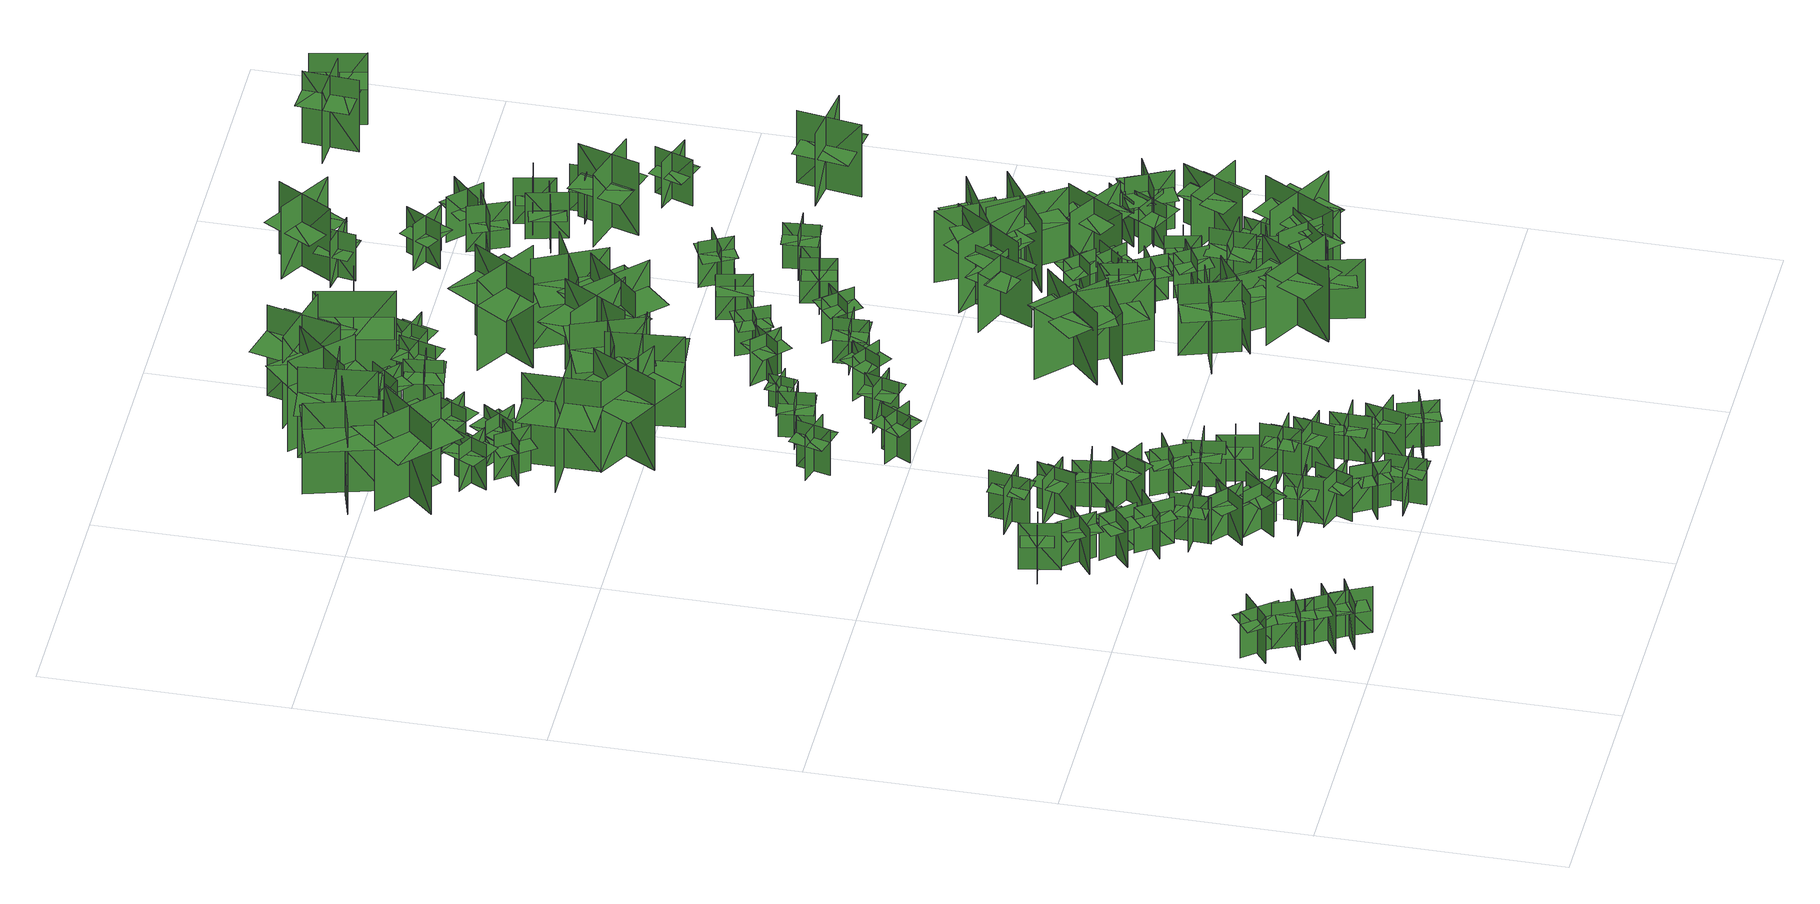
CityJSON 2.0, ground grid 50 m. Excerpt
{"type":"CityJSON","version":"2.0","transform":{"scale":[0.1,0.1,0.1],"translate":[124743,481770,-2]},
"CityObjects":{
"tree1":{"type":"SolitaryVegetationObject","geometry":[{"type":"MultiSurface","lod":"1","boundaries":[[[0,1,2]],[[0,2,3]],[[4,5,6]],[[4,6,7]],[[8,9,10]],[[8,10,11]],[[8,12,13]],[[8,13,9]]]}]},
"tree2":{"type":"SolitaryVegetationObject","geometry":[{"type":"MultiSurface","lod":"1","boundaries":[[[14,15,16]],[[14,16,17]],[[18,19,20]],[[18,20,21]],[[22,23,24]],[[22,24,25]],[[22,26,27]],[[22,27,23]]]}]},
"tree3":{"type":"SolitaryVegetationObject","geometry":[{"type":"MultiSurface","lod":"1","boundaries":[[[28,29,30]],[[28,30,31]],[[32,33,34]],[[32,34,35]],[[36,37,38]],[[36,38,39]],[[36,40,41]],[[36,41,37]]]}]},
"tree4":{"type":"SolitaryVegetationObject","geometry":[{"type":"MultiSurface","lod":"1","boundaries":[[[42,43,44]],[[42,44,45]],[[46,47,48]],[[46,48,49]],[[50,51,52]],[[50,52,53]],[[50,54,55]],[[50,55,51]]]}]},
"tree5":{"type":"SolitaryVegetationObject","geometry":[{"type":"MultiSurface","lod":"1","boundaries":[[[56,57,58]],[[56,58,59]],[[60,61,62]],[[60,62,63]],[[64,65,66]],[[64,66,67]],[[64,68,69]],[[64,69,65]]]}]},
"tree6":{"type":"SolitaryVegetationObject","geometry":[{"type":"MultiSurface","lod":"1","boundaries":[[[70,71,72]],[[70,72,73]],[[74,75,76]],[[74,76,77]],[[78,79,80]],[[78,80,81]],[[78,82,83]],[[78,83,79]]]}]},
"tree7":{"type":"SolitaryVegetationObject","geometry":[{"type":"MultiSurface","lod":"1","boundaries":[[[84,85,86]],[[84,86,87]],[[88,89,90]],[[88,90,91]],[[92,93,94]],[[92,94,95]],[[92,96,97]],[[92,97,93]]]}]},
"tree8":{"type":"SolitaryVegetationObject","geometry":[{"type":"MultiSurface","lod":"1","boundaries":[[[98,99,100]],[[98,100,101]],[[102,103,104]],[[102,104,105]],[[106,107,108]],[[106,108,109]],[[106,110,111]],[[106,111,107]]]}]},
"tree9":{"type":"SolitaryVegetationObject","geometry":[{"type":"MultiSurface","lod":"1","boundaries":[[[112,113,114]],[[112,114,115]],[[116,117,118]],[[116,118,119]],[[120,121,122]],[[120,122,123]],[[120,124,125]],[[120,125,121]]]}]},
"tree10":{"type":"SolitaryVegetationObject","geometry":[{"type":"MultiSurface","lod":"1","boundaries":[[[126,127,128]],[[126,128,129]],[[130,131,132]],[[130,132,133]],[[134,135,136]],[[134,136,137]],[[134,138,139]],[[134,139,135]]]}]},
"tree11":{"type":"SolitaryVegetationObject","geometry":[{"type":"MultiSurface","lod":"1","boundaries":[[[140,141,142]],[[140,142,143]],[[144,145,146]],[[144,146,147]],[[148,149,150]],[[148,150,151]],[[148,152,153]],[[148,153,149]]]}]},
"tree12":{"type":"SolitaryVegetationObject","geometry":[{"type":"MultiSurface","lod":"1","boundaries":[[[154,155,156]],[[154,156,157]],[[158,159,160]],[[158,160,161]],[[162,163,164]],[[162,164,165]],[[162,166,167]],[[162,167,163]]]}]},
"tree13":{"type":"SolitaryVegetationObject","geometry":[{"type":"MultiSurface","lod":"1","boundaries":[[[168,169,170]],[[168,170,171]],[[172,173,174]],[[172,174,175]],[[176,177,178]],[[176,178,179]],[[176,180,181]],[[176,181,177]]]}]},
"tree14":{"type":"SolitaryVegetationObject","geometry":[{"type":"MultiSurface","lod":"1","boundaries":[[[182,183,184]],[[182,184,185]],[[186,187,188]],[[186,188,189]],[[190,191,192]],[[190,192,193]],[[190,194,195]],[[190,195,191]]]}]},
"tree15":{"type":"SolitaryVegetationObject","geometry":[{"type":"MultiSurface","lod":"1","boundaries":[[[196,197,198]],[[196,198,199]],[[200,201,202]],[[200,202,203]],[[204,205,206]],[[204,206,207]],[[204,208,209]],[[204,209,205]]]}]},
"tree16":{"type":"SolitaryVegetationObject","geometry":[{"type":"MultiSurface","lod":"1","boundaries":[[[210,211,212]],[[210,212,213]],[[214,215,216]],[[214,216,217]],[[218,219,220]],[[218,220,221]],[[218,222,223]],[[218,223,219]]]}]},
"tree17":{"type":"SolitaryVegetationObject","geometry":[{"type":"MultiSurface","lod":"1","boundaries":[[[224,225,226]],[[224,226,227]],[[228,229,230]],[[228,230,231]],[[232,233,234]],[[232,234,235]],[[232,236,237]],[[232,237,233]]]}]},
"tree18":{"type":"SolitaryVegetationObject","geometry":[{"type":"MultiSurface","lod":"1","boundaries":[[[238,239,240]],[[238,240,241]],[[242,243,244]],[[242,244,245]],[[246,247,248]],[[246,248,249]],[[246,250,251]],[[246,251,247]]]}]},
"tree19":{"type":"SolitaryVegetationObject","geometry":[{"type":"MultiSurface","lod":"1","boundaries":[[[252,253,254]],[[252,254,255]],[[256,257,258]],[[256,258,259]],[[260,261,262]],[[260,262,263]],[[260,264,265]],[[260,265,261]]]}]},
"tree20":{"type":"SolitaryVegetationObject","geometry":[{"type":"MultiSurface","lod":"1","boundaries":[[[266,267,268]],[[266,268,269]],[[270,271,272]],[[270,272,273]],[[274,275,276]],[[274,276,277]],[[274,278,279]],[[274,279,275]]]}]},
"tree21":{"type":"SolitaryVegetationObject","geometry":[{"type":"MultiSurface","lod":"1","boundaries":[[[280,281,282]],[[280,282,283]],[[284,285,286]],[[284,286,287]],[[288,289,290]],[[288,290,291]],[[288,292,293]],[[288,293,289]]]}]},
"tree22":{"type":"SolitaryVegetationObject","geometry":[{"type":"MultiSurface","lod":"1","boundaries":[[[294,295,296]],[[294,296,297]],[[298,299,300]],[[298,300,301]],[[302,303,304]],[[302,304,305]],[[302,306,307]],[[302,307,303]]]}]},
"tree23":{"type":"SolitaryVegetationObject","geometry":[{"type":"MultiSurface","lod":"1","boundaries":[[[308,309,310]],[[308,310,311]],[[312,313,314]],[[312,314,315]],[[316,317,318]],[[316,318,319]],[[316,320,321]],[[316,321,317]]]}]},
"tree24":{"type":"SolitaryVegetationObject","geometry":[{"type":"MultiSurface","lod":"1","boundaries":[[[322,323,324]],[[322,324,325]],[[326,327,328]],[[326,328,329]],[[330,331,332]],[[330,332,333]],[[330,334,335]],[[330,335,331]]]}]},
"tree25":{"type":"SolitaryVegetationObject","geometry":[{"type":"MultiSurface","lod":"1","boundaries":[[[336,337,338]],[[336,338,339]],[[340,341,342]],[[340,342,343]],[[344,345,346]],[[344,346,347]],[[344,348,349]],[[344,349,345]]]}]},
"tree26":{"type":"SolitaryVegetationObject","geometry":[{"type":"MultiSurface","lod":"1","boundaries":[[[350,351,352]],[[350,352,353]],[[354,355,356]],[[354,356,357]],[[358,359,360]],[[358,360,361]],[[358,362,363]],[[358,363,359]]]}]},
"tree27":{"type":"SolitaryVegetationObject","geometry":[{"type":"MultiSurface","lod":"1","boundaries":[[[364,365,366]],[[364,366,367]],[[368,369,370]],[[368,370,371]],[[372,373,374]],[[372,374,375]],[[372,376,377]],[[372,377,373]]]}]},
"tree28":{"type":"SolitaryVegetationObject","geometry":[{"type":"MultiSurface","lod":"1","boundaries":[[[378,379,380]],[[378,380,381]],[[382,383,384]],[[382,384,385]],[[386,387,388]],[[386,388,389]],[[386,389,390]],[[386,390,391]]]}]},
"tree29":{"type":"SolitaryVegetationObject","geometry":[{"type":"MultiSurface","lod":"1","boundaries":[[[392,393,394]],[[392,394,395]],[[396,397,398]],[[396,398,399]],[[400,401,402]],[[400,402,403]],[[400,403,404]],[[400,404,405]]]}]},
"tree30":{"type":"SolitaryVegetationObject","geometry":[{"type":"MultiSurface","lod":"1","boundaries":[[[406,407,408]],[[406,408,409]],[[410,411,412]],[[410,412,413]],[[414,415,416]],[[414,416,417]],[[414,417,418]],[[414,418,419]]]}]},
"tree31":{"type":"SolitaryVegetationObject","geometry":[{"type":"MultiSurface","lod":"1","boundaries":[[[420,421,422]],[[420,422,423]],[[424,425,426]],[[424,426,427]],[[428,429,430]],[[428,430,431]],[[428,431,432]],[[428,432,433]]]}]},
"tree32":{"type":"SolitaryVegetationObject","geometry":[{"type":"MultiSurface","lod":"1","boundaries":[[[434,435,436]],[[434,436,437]],[[438,439,440]],[[438,440,441]],[[442,443,444]],[[442,444,445]],[[442,445,446]],[[442,446,447]]]}]},
"tree33":{"type":"SolitaryVegetationObject","geometry":[{"type":"MultiSurface","lod":"1","boundaries":[[[448,449,450]],[[448,450,451]],[[452,453,454]],[[452,454,455]],[[456,457,458]],[[456,458,459]],[[456,459,460]],[[456,460,461]]]}]},
"tree34":{"type":"SolitaryVegetationObject","geometry":[{"type":"MultiSurface","lod":"1","boundaries":[[[462,463,464]],[[462,464,465]],[[466,467,468]],[[466,468,469]],[[470,471,472]],[[470,472,473]],[[470,473,474]],[[470,474,475]]]}]},
"tree35":{"type":"SolitaryVegetationObject","geometry":[{"type":"MultiSurface","lod":"1","boundaries":[[[476,477,478]],[[476,478,479]],[[480,481,482]],[[480,482,483]],[[484,485,486]],[[484,486,487]],[[484,487,488]],[[484,488,489]]]}]},
"tree36":{"type":"SolitaryVegetationObject","geometry":[{"type":"MultiSurface","lod":"1","boundaries":[[[490,491,492]],[[490,492,493]],[[494,495,496]],[[494,496,497]],[[498,499,500]],[[498,500,501]],[[498,501,502]],[[498,502,503]]]}]},
"tree37":{"type":"SolitaryVegetationObject","geometry":[{"type":"MultiSurface","lod":"1","boundaries":[[[504,505,506]],[[504,506,507]],[[508,509,510]],[[508,510,511]],[[512,513,514]],[[512,514,515]],[[512,515,516]],[[512,516,517]]]}]},
"tree38":{"type":"SolitaryVegetationObject","geometry":[{"type":"MultiSurface","lod":"1","boundaries":[[[518,519,520]],[[518,520,521]],[[522,523,524]],[[522,524,525]],[[526,527,528]],[[526,528,529]],[[526,529,530]],[[526,530,531]]]}]},
"tree39":{"type":"SolitaryVegetationObject","geometry":[{"type":"MultiSurface","lod":"1","boundaries":[[[532,533,534]],[[532,534,535]],[[536,537,538]],[[536,538,539]],[[540,541,542]],[[540,542,543]],[[540,543,544]],[[540,544,545]]]}]},
"tree40":{"type":"SolitaryVegetationObject","geometry":[{"type":"MultiSurface","lod":"1","boundaries":[[[546,547,548]],[[546,548,549]],[[550,551,552]],[[550,552,553]],[[554,555,556]],[[554,556,557]],[[554,557,558]],[[554,558,559]]]}]},
"tree41":{"type":"SolitaryVegetationObject","geometry":[{"type":"MultiSurface","lod":"1","boundaries":[[[560,561,562]],[[560,562,563]],[[564,565,566]],[[564,566,567]],[[568,569,570]],[[568,570,571]],[[568,571,572]],[[568,572,573]]]}]},
"tree42":{"type":"SolitaryVegetationObject","geometry":[{"type":"MultiSurface","lod":"1","boundaries":[[[574,575,576]],[[574,576,577]],[[578,579,580]],[[578,580,581]],[[582,583,584]],[[582,584,585]],[[582,585,586]],[[582,586,587]]]}]},
"tree43":{"type":"SolitaryVegetationObject","geometry":[{"type":"MultiSurface","lod":"1","boundaries":[[[588,589,590]],[[588,590,591]],[[592,593,594]],[[592,594,595]],[[596,597,598]],[[596,598,599]],[[596,599,600]],[[596,600,601]]]}]},
"tree44":{"type":"SolitaryVegetationObject","geometry":[{"type":"MultiSurface","lod":"1","boundaries":[[[602,603,604]],[[602,604,605]],[[606,607,608]],[[606,608,609]],[[610,611,612]],[[610,612,613]],[[610,613,614]],[[610,614,615]]]}]},
"tree45":{"type":"SolitaryVegetationObject","geometry":[{"type":"MultiSurface","lod":"1","boundaries":[[[616,617,618]],[[616,618,619]],[[620,621,622]],[[620,622,623]],[[624,625,626]],[[624,626,627]],[[624,627,628]],[[624,628,629]]]}]},
"tree46":{"type":"SolitaryVegetationObject","geometry":[{"type":"MultiSurface","lod":"1","boundaries":[[[630,631,632]],[[630,632,633]],[[634,635,636]],[[634,636,637]],[[638,639,640]],[[638,640,641]],[[638,641,642]],[[638,642,643]]]}]},
"tree47":{"type":"SolitaryVegetationObject","geometry":[{"type":"MultiSurface","lod":"1","boundaries":[[[644,645,646]],[[644,646,647]],[[648,649,650]],[[648,650,651]],[[652,653,654]],[[652,654,655]],[[652,655,656]],[[652,656,657]]]}]},
"tree48":{"type":"SolitaryVegetationObject","geometry":[{"type":"MultiSurface","lod":"1","boundaries":[[[658,659,660]],[[658,660,661]],[[662,663,664]],[[662,664,665]],[[666,667,668]],[[666,668,669]],[[666,669,670]],[[666,670,671]]]}]},
"tree49":{"type":"SolitaryVegetationObject","geometry":[{"type":"MultiSurface","lod":"1","boundaries":[[[672,673,674]],[[672,674,675]],[[676,677,678]],[[676,678,679]],[[680,681,682]],[[680,682,683]],[[680,683,684]],[[680,684,685]]]}]},
"tree50":{"type":"SolitaryVegetationObject","geometry":[{"type":"MultiSurface","lod":"1","boundaries":[[[686,687,688]],[[686,688,689]],[[690,691,692]],[[690,692,693]],[[694,695,696]],[[694,696,697]],[[694,697,698]],[[694,698,699]]]}]},
"tree51":{"type":"SolitaryVegetationObject","geometry":[{"type":"MultiSurface","lod":"1","boundaries":[[[700,701,702]],[[700,702,703]],[[704,705,706]],[[704,706,707]],[[708,709,710]],[[708,710,711]],[[708,711,712]],[[708,712,713]]]}]},
"tree52":{"type":"SolitaryVegetationObject","geometry":[{"type":"MultiSurface","lod":"1","boundaries":[[[714,715,716]],[[714,716,717]],[[718,719,720]],[[718,720,721]],[[722,723,724]],[[722,724,725]],[[722,725,726]],[[722,726,727]]]}]},
"tree53":{"type":"SolitaryVegetationObject","geometry":[{"type":"MultiSurface","lod":"1","boundaries":[[[728,729,730]],[[728,730,731]],[[732,733,734]],[[732,734,735]],[[736,737,738]],[[736,738,739]],[[736,739,740]],[[736,740,741]]]}]},
"tree54":{"type":"SolitaryVegetationObject","geometry":[{"type":"MultiSurface","lod":"1","boundaries":[[[742,743,744]],[[742,744,745]],[[746,747,748]],[[746,748,749]],[[750,751,752]],[[750,752,753]],[[750,753,754]],[[750,754,755]]]}]},
"tree55":{"type":"SolitaryVegetationObject","geometry":[{"type":"MultiSurface","lod":"1","boundaries":[[[756,757,758]],[[756,758,759]],[[760,761,762]],[[760,762,763]],[[764,765,766]],[[764,766,767]],[[764,767,768]],[[764,768,769]]]}]},
"tree56":{"type":"SolitaryVegetationObject","geometry":[{"type":"MultiSurface","lod":"1","boundaries":[[[770,771,772]],[[770,772,773]],[[774,775,776]],[[774,776,777]],[[778,779,780]],[[778,780,781]],[[778,781,782]],[[778,782,783]]]}]},
"tree57":{"type":"SolitaryVegetationObject","geometry":[{"type":"MultiSurface","lod":"1","boundaries":[[[784,785,786]],[[784,786,787]],[[788,789,790]],[[788,790,791]],[[792,793,794]],[[792,794,795]],[[792,795,796]],[[792,796,797]]]}]},
"tree58":{"type":"SolitaryVegetationObject","geometry":[{"type":"MultiSurface","lod":"1","boundaries":[[[798,799,800]],[[798,800,801]],[[802,803,804]],[[802,804,805]],[[806,807,808]],[[806,808,809]],[[806,809,810]],[[806,810,811]]]}]},
"tree59":{"type":"SolitaryVegetationObject","geometry":[{"type":"MultiSurface","lod":"1","boundaries":[[[812,813,814]],[[812,814,815]],[[816,817,818]],[[816,818,819]],[[820,821,822]],[[820,822,823]],[[820,823,824]],[[820,824,825]]]}]},
"tree60":{"type":"SolitaryVegetationObject","geometry":[{"type":"MultiSurface","lod":"1","boundaries":[[[826,827,828]],[[826,828,829]],[[830,831,832]],[[830,832,833]],[[834,835,836]],[[834,836,837]],[[834,837,838]],[[834,838,839]]]}]},
"tree61":{"type":"SolitaryVegetationObject","geometry":[{"type":"MultiSurface","lod":"1","boundaries":[[[840,841,842]],[[840,842,843]],[[844,845,846]],[[844,846,847]],[[848,849,850]],[[848,850,851]],[[848,851,852]],[[848,852,853]]]}]},
"tree62":{"type":"SolitaryVegetationObject","geometry":[{"type":"MultiSurface","lod":"1","boundaries":[[[854,855,856]],[[854,856,857]],[[858,859,860]],[[858,860,861]],[[862,863,864]],[[862,864,865]],[[862,865,866]],[[862,866,867]]]}]},
"tree63":{"type":"SolitaryVegetationObject","geometry":[{"type":"MultiSurface","lod":"1","boundaries":[[[868,869,870]],[[868,870,871]],[[872,873,874]],[[872,874,875]],[[876,877,878]],[[876,878,879]],[[876,879,880]],[[876,880,881]]]}]},
"tree64":{"type":"SolitaryVegetationObject","geometry":[{"type":"MultiSurface","lod":"1","boundaries":[[[882,883,884]],[[882,884,885]],[[886,887,888]],[[886,888,889]],[[890,891,892]],[[890,892,893]],[[890,893,894]],[[890,894,895]]]}]},
"tree65":{"type":"SolitaryVegetationObject","geometry":[{"type":"MultiSurface","lod":"1","boundaries":[[[896,897,898]],[[896,898,899]],[[900,901,902]],[[900,902,903]],[[904,905,906]],[[904,906,907]],[[904,907,908]],[[904,908,909]]]}]},
"tree66":{"type":"SolitaryVegetationObject","geometry":[{"type":"MultiSurface","lod":"1","boundaries":[[[910,911,912]],[[910,912,913]],[[914,915,916]],[[914,916,917]],[[918,919,920]],[[918,920,921]],[[918,921,922]],[[918,922,923]]]}]},
"tree67":{"type":"SolitaryVegetationObject","geometry":[{"type":"MultiSurface","lod":"1","boundaries":[[[924,925,926]],[[924,926,927]],[[928,929,930]],[[928,930,931]],[[932,933,934]],[[932,934,935]],[[932,935,936]],[[932,936,937]]]}]},
"tree68":{"type":"SolitaryVegetationObject","geometry":[{"type":"MultiSurface","lod":"1","boundaries":[[[938,939,940]],[[938,940,941]],[[942,943,944]],[[942,944,945]],[[946,947,948]],[[946,948,949]],[[946,949,950]],[[946,950,951]]]}]},
"tree69":{"type":"SolitaryVegetationObject","geometry":[{"type":"MultiSurface","lod":"1","boundaries":[[[952,953,954]],[[952,954,955]],[[956,957,958]],[[956,958,959]],[[960,961,962]],[[960,962,963]],[[960,963,964]],[[960,964,965]]]}]},
"tree70":{"type":"SolitaryVegetationObject","geometry":[{"type":"MultiSurface","lod":"1","boundaries":[[[966,967,968]],[[966,968,969]],[[970,971,972]],[[970,972,973]],[[974,975,976]],[[974,976,977]],[[974,977,978]],[[974,978,979]]]}]},
"tree71":{"type":"SolitaryVegetationObject","geometry":[{"type":"MultiSurface","lod":"1","boundaries":[[[980,981,982]],[[980,982,983]],[[984,985,986]],[[984,986,987]],[[988,989,990]],[[988,990,991]],[[988,991,992]],[[988,992,993]]]}]},
"tree72":{"type":"SolitaryVegetationObject","geometry":[{"type":"MultiSurface","lod":"1","boundaries":[[[994,995,996]],[[994,996,997]],[[998,999,1000]],[[998,1000,1001]],[[1002,1003,1004]],[[1002,1004,1005]],[[1002,1005,1006]],[[1002,1006,1007]]]}]},
"tree73":{"type":"SolitaryVegetationObject","geometry":[{"type":"MultiSurface","lod":"1","boundaries":[[[1008,1009,1010]],[[1008,1010,1011]],[[1012,1013,1014]],[[1012,1014,1015]],[[1016,1017,1018]],[[1016,1018,1019]],[[1016,1019,1020]],[[1016,1020,1021]]]}]},
"tree74":{"type":"SolitaryVegetationObject","geometry":[{"type":"MultiSurface","lod":"1","boundaries":[[[1022,1023,1024]],[[1022,1024,1025]],[[1026,1027,1028]],[[1026,1028,1029]],[[1030,1031,1032]],[[1030,1032,1033]],[[1030,1033,1034]],[[1030,1034,1035]]]}]},
"tree75":{"type":"SolitaryVegetationObject","geometry":[{"type":"MultiSurface","lod":"1","boundaries":[[[1036,1037,1038]],[[1036,1038,1039]],[[1040,1041,1042]],[[1040,1042,1043]],[[1044,1045,1046]],[[1044,1046,1047]],[[1044,1047,1048]],[[1044,1048,1049]]]}]},
"tree76":{"type":"SolitaryVegetationObject","geometry":[{"type":"MultiSurface","lod":"1","boundaries":[[[1050,1051,1052]],[[1050,1052,1053]],[[1054,1055,1056]],[[1054,1056,1057]],[[1058,1059,1060]],[[1058,1060,1061]],[[1058,1061,1062]],[[1058,1062,1063]]]}]},
"tree77":{"type":"SolitaryVegetationObject","geometry":[{"type":"MultiSurface","lod":"1","boundaries":[[[1064,1065,1066]],[[1064,1066,1067]],[[1068,1069,1070]],[[1068,1070,1071]],[[1072,1073,1074]],[[1072,1074,1075]],[[1072,1075,1076]],[[1072,1076,1077]]]}]},
"tree78":{"type":"SolitaryVegetationObject","geometry":[{"type":"MultiSurface","lod":"1","boundaries":[[[1078,1079,1080]],[[1078,1080,1081]],[[1082,1083,1084]],[[1082,1084,1085]],[[1086,1087,1088]],[[1086,1088,1089]],[[1086,1089,1090]],[[1086,1090,1091]]]}]},
"tree79":{"type":"SolitaryVegetationObject","geometry":[{"type":"MultiSurface","lod":"1","boundaries":[[[1092,1093,1094]],[[1092,1094,1095]],[[1096,1097,1098]],[[1096,1098,1099]],[[1100,1101,1102]],[[1100,1102,1103]],[[1100,1103,1104]],[[1100,1104,1105]]]}]},
"tree80":{"type":"SolitaryVegetationObject","geometry":[{"type":"MultiSurface","lod":"1","boundaries":[[[1106,1107,1108]],[[1106,1108,1109]],[[1110,1111,1112]],[[1110,1112,1113]],[[1114,1115,1116]],[[1114,1116,1117]],[[1114,1117,1118]],[[1114,1118,1119]]]}]},
"tree81":{"type":"SolitaryVegetationObject","geometry":[{"type":"MultiSurface","lod":"1","boundaries":[[[1120,1121,1122]],[[1120,1122,1123]],[[1124,1125,1126]],[[1124,1126,1127]],[[1128,1129,1130]],[[1128,1130,1131]],[[1128,1131,1132]],[[1128,1132,1133]]]}]},
"tree82":{"type":"SolitaryVegetationObject","geometry":[{"type":"MultiSurface","lod":"1","boundaries":[[[1134,1135,1136]],[[1134,1136,1137]],[[1138,1139,1140]],[[1138,1140,1141]],[[1142,1143,1144]],[[1142,1144,1145]],[[1142,1145,1146]],[[1142,1146,1147]]]}]},
"tree83":{"type":"SolitaryVegetationObject","geometry":[{"type":"MultiSurface","lod":"1","boundaries":[[[1148,1149,1150]],[[1148,1150,1151]],[[1152,1153,1154]],[[1152,1154,1155]],[[1156,1157,1158]],[[1156,1158,1159]],[[1156,1159,1160]],[[1156,1160,1161]]]}]},
"tree84":{"type":"SolitaryVegetationObject","geometry":[{"type":"MultiSurface","lod":"1","boundaries":[[[1162,1163,1164]],[[1162,1164,1165]],[[1166,1167,1168]],[[1166,1168,1169]],[[1170,1171,1172]],[[1170,1172,1173]],[[1170,1173,1174]],[[1170,1174,1175]]]}]},
"tree85":{"type":"SolitaryVegetationObject","geometry":[{"type":"MultiSurface","lod":"1","boundaries":[[[1176,1177,1178]],[[1176,1178,1179]],[[1180,1181,1182]],[[1180,1182,1183]],[[1184,1185,1186]],[[1184,1186,1187]],[[1184,1187,1188]],[[1184,1188,1189]]]}]},
"tree86":{"type":"SolitaryVegetationObject","geometry":[{"type":"MultiSurface","lod":"1","boundaries":[[[1190,1191,1192]],[[1190,1192,1193]],[[1194,1195,1196]],[[1194,1196,1197]],[[1198,1199,1200]],[[1198,1200,1201]],[[1198,1201,1202]],[[1198,1202,1203]]]}]},
"tree87":{"type":"SolitaryVegetationObject","geometry":[{"type":"MultiSurface","lod":"1","boundaries":[[[1204,1205,1206]],[[1204,1206,1207]],[[1208,1209,1210]],[[1208,1210,1211]],[[1212,1213,1214]],[[1212,1214,1215]],[[1212,1215,1216]],[[1212,1216,1217]]]}]},
"tree88":{"type":"SolitaryVegetationObject","geometry":[{"type":"MultiSurface","lod":"1","boundaries":[[[1218,1219,1220]],[[1218,1220,1221]],[[1222,1223,1224]],[[1222,1224,1225]],[[1226,1227,1228]],[[1226,1228,1229]],[[1226,1229,1230]],[[1226,1230,1231]]]}]},
"tree89":{"type":"SolitaryVegetationObject","geometry":[{"type":"MultiSurface","lod":"1","boundaries":[[[1232,1233,1234]],[[1232,1234,1235]],[[1236,1237,1238]],[[1236,1238,1239]],[[1240,1241,1242]],[[1240,1242,1243]],[[1240,1243,1244]],[[1240,1244,1245]]]}]},
"tree90":{"type":"SolitaryVegetationObject","geometry":[{"type":"MultiSurface","lod":"1","boundaries":[[[1246,1247,1248]],[[1246,1248,1249]],[[1250,1251,1252]],[[1250,1252,1253]],[[1254,1255,1256]],[[1254,1256,1257]],[[1254,1257,1258]],[[1254,1258,1259]]]}]},
"tree91":{"type":"SolitaryVegetationObject","geometry":[{"type":"MultiSurface","lod":"1","boundaries":[[[1260,1261,1262]],[[1260,1262,1263]],[[1264,1265,1266]],[[1264,1266,1267]],[[1268,1269,1270]],[[1268,1270,1271]],[[1268,1271,1272]],[[1268,1272,1273]]]}]},
"tree92":{"type":"SolitaryVegetationObject","geometry":[{"type":"MultiSurface","lod":"1","boundaries":[[[1274,1275,1276]],[[1274,1276,1277]],[[1278,1279,1280]],[[1278,1280,1281]],[[1282,1283,1284]],[[1282,1284,1285]],[[1282,1286,1287]],[[1282,1287,1283]]]}]},
"tree93":{"type":"SolitaryVegetationObject","geometry":[{"type":"MultiSurface","lod":"1","boundaries":[[[1288,1289,1290]],[[1288,1290,1291]],[[1292,1293,1294]],[[1292,1294,1295]],[[1296,1297,1298]],[[1296,1298,1299]],[[1296,1299,1300]],[[1296,1300,1301]]]}]},
"tree94":{"type":"SolitaryVegetationObject","geometry":[{"type":"MultiSurface","lod":"1","boundaries":[[[1302,1303,1304]],[[1302,1304,1305]],[[1306,1307,1308]],[[1306,1308,1309]],[[1310,1311,1312]],[[1310,1312,1313]],[[1310,1314,1315]],[[1310,1315,1311]]]}]},
"tree95":{"type":"SolitaryVegetationObject","geometry":[{"type":"MultiSurface","lod":"1","boundaries":[[[1316,1317,1318]],[[1316,1318,1319]],[[1320,1321,1322]],[[1320,1322,1323]],[[1324,1325,1326]],[[1324,1326,1327]],[[1324,1328,1329]],[[1324,1329,1325]]]}]},
"tree96":{"type":"SolitaryVegetationObject","geometry":[{"type":"MultiSurface","lod":"1","boundaries":[[[1330,1331,1332]],[[1330,1332,1333]],[[1334,1335,1336]],[[1334,1336,1337]],[[1338,1339,1340]],[[1338,1340,1341]],[[1338,1342,1343]],[[1338,1343,1339]]]}]},
"tree97":{"type":"SolitaryVegetationObject","geometry":[{"type":"MultiSurface","lod":"1","boundaries":[[[1344,1345,1346]],[[1344,1346,1347]],[[1348,1349,1350]],[[1348,1350,1351]],[[1352,1353,1354]],[[1352,1354,1355]],[[1352,1356,1357]],[[1352,1357,1353]]]}]},
"tree98":{"type":"SolitaryVegetationObject","geometry":[{"type":"MultiSurface","lod":"1","boundaries":[[[1358,1359,1360]],[[1358,1360,1361]],[[1362,1363,1364]],[[1362,1364,1365]],[[1366,1367,1368]],[[1366,1368,1369]],[[1366,1370,1371]],[[1366,1371,1367]]]}]},
"tree99":{"type":"SolitaryVegetationObject","geometry":[{"type":"MultiSurface","lod":"1","boundaries":[[[1372,1373,1374]],[[1372,1374,1375]],[[1376,1377,1378]],[[1376,1378,1379]],[[1380,1381,1382]],[[1380,1382,1383]],[[1380,1384,1385]],[[1380,1385,1381]]]}]},
"tree100":{"type":"SolitaryVegetationObject","geometry":[{"type":"MultiSurface","lod":"1","boundaries":[[[1386,1387,1388]],[[1386,1388,1389]],[[1390,1391,1392]],[[1390,1392,1393]],[[1394,1395,1396]],[[1394,1396,1397]],[[1394,1398,1399]],[[1394,1399,1395]]]}]},
"tree101":{"type":"SolitaryVegetationObject","geometry":[{"type":"MultiSurface","lod":"1","boundaries":[[[1400,1401,1402]],[[1400,1402,1403]],[[1404,1405,1406]],[[1404,1406,1407]],[[1408,1409,1410]],[[1408,1410,1411]],[[1408,1412,1413]],[[1408,1413,1409]]]}]},
"tree102":{"type":"SolitaryVegetationObject","geometry":[{"type":"MultiSurface","lod":"1","boundaries":[[[1414,1415,1416]],[[1414,1416,1417]],[[1418,1419,1420]],[[1418,1420,1421]],[[1422,1423,1424]],[[1422,1424,1425]],[[1422,1426,1427]],[[1422,1427,1423]]]}]},
"tree103":{"type":"SolitaryVegetationObject","geometry":[{"type":"MultiSurface","lod":"1","boundaries":[[[1428,1429,1430]],[[1428,1430,1431]],[[1432,1433,1434]],[[1432,1434,1435]],[[1436,1437,1438]],[[1436,1438,1439]],[[1436,1440,1441]],[[1436,1441,1437]]]}]},
"tree104":{"type":"SolitaryVegetationObject","geometry":[{"type":"MultiSurface","lod":"1","boundaries":[[[1442,1443,1444]],[[1442,1444,1445]],[[1446,1447,1448]],[[1446,1448,1449]],[[1450,1451,1452]],[[1450,1452,1453]],[[1450,1453,1454]],[[1450,1454,1455]]]}]},
"tree105":{"type":"SolitaryVegetationObject","geometry":[{"type":"MultiSurface","lod":"1","boundaries":[[[1456,1457,1458]],[[1456,1458,1459]],[[1460,1461,1462]],[[1460,1462,1463]],[[1464,1465,1466]],[[1464,1466,1467]],[[1464,1467,1468]],[[1464,1468,1469]]]}]}
},
"vertices":[
[82,191,9],[31,255,9],[31,255,119],[82,191,119],[89,256,9],[24,204,9],[24,204,119],[89,256,119],[78,196,90],[31,255,90],[5,235,90],[52,176,90],[103,217,90],[56,276,90],
[70,202,10],[104,127,10],[104,127,119],[70,202,119],[47,141,10],[123,175,10],[123,175,119],[47,141,119],[73,196,91],[104,127,91],[134,140,91],[103,209,91],[43,183,91],[74,114,91],
[96,143,10],[139,72,10],[139,72,119],[96,143,119],[81,79,10],[152,122,10],[152,122,119],[81,79,119],[100,137,91],[139,72,91],[167,89,91],[128,154,91],[72,120,91],[111,55,91],
[101,46,10],[176,82,10],[176,82,119],[101,46,119],[163,24,10],[127,99,10],[127,99,119],[163,24,119],[107,49,91],[176,82,91],[161,111,91],[93,78,91],[122,19,91],[190,52,91],
[185,685,9],[266,701,9],[266,701,119],[185,685,119],[239,649,9],[224,730,9],[224,730,119],[239,649,119],[192,686,90],[266,701,90],[260,733,90],[186,718,90],[198,654,90],[272,669,90],
[244,658,9],[293,592,9],[293,592,118],[244,658,118],[235,593,9],[301,643,9],[301,643,118],[235,593,118],[248,652,90],[293,592,90],[319,611,90],[274,672,90],[222,633,90],[267,572,90],
[272,526,9],[334,581,9],[334,581,118],[272,526,118],[337,522,9],[283,584,9],[283,584,118],[337,522,118],[277,531,90],[334,581,90],[313,605,90],[256,555,90],[299,506,90],[356,556,90],
[368,455,9],[320,523,9],[320,523,118],[368,455,118],[379,520,9],[311,472,9],[311,472,118],[379,520,118],[364,461,90],[320,523,90],[294,504,90],[337,442,90],[391,480,90],[347,542,90],
[429,420,8],[346,423,8],[346,423,118],[429,420,118],[383,467,8],[381,385,8],[381,385,118],[383,467,118],[421,420,90],[346,423,90],[345,390,90],[420,388,90],[422,453,90],[347,455,90],
[381,391,9],[443,337,9],[443,337,119],[381,391,119],[386,326,9],[440,388,9],[440,388,119],[386,326,119],[386,387,90],[443,337,90],[465,361,90],[408,411,90],[365,362,90],[421,312,90],
[476,337,10],[424,272,10],[424,272,119],[476,337,119],[411,329,10],[476,278,10],[476,278,119],[411,329,119],[471,331,91],[424,272,91],[450,252,91],[497,311,91],[446,352,91],[399,292,91],
[442,229,7],[525,229,7],[525,229,117],[442,229,117],[489,183,7],[489,266,7],[489,266,117],[489,183,117],[450,229,88],[525,229,88],[525,262,88],[449,262,88],[450,196,88],[525,197,88],
[536,213,8],[507,136,8],[507,136,117],[536,213,117],[477,185,8],[554,157,8],[554,157,117],[477,185,117],[533,207,89],[507,136,89],[538,125,89],[564,196,89],[503,218,89],[477,147,89],
[595,129,8],[523,89,8],[523,89,118],[595,129,118],[532,146,8],[573,74,8],[573,74,118],[532,146,118],[589,126,89],[523,89,89],[539,60,89],[605,97,89],[573,154,89],[507,117,89],
[592,90,8],[589,7,8],[589,7,117],[592,90,117],[544,45,8],[627,42,8],[627,42,117],[544,45,117],[592,83,89],[589,7,89],[621,6,89],[624,82,89],[559,84,89],[556,9,89],
[379,820,9],[368,738,9],[368,738,119],[379,820,119],[327,780,9],[409,769,9],[409,769,119],[327,780,119],[378,813,91],[368,738,91],[400,733,91],[411,808,91],[346,817,91],[336,742,91],
[370,713,10],[449,690,10],[449,690,119],[370,713,119],[402,656,10],[425,735,10],[425,735,119],[402,656,119],[377,711,91],[449,690,91],[459,721,91],[386,743,91],[368,680,91],[440,659,91],
[457,589,8],[446,671,8],[446,671,118],[457,589,118],[496,642,8],[414,630,8],[414,630,118],[496,642,118],[456,596,90],[446,671,90],[413,666,90],[424,591,90],[489,601,90],[478,676,90],
[463,533,9],[502,605,9],[502,605,119],[463,533,119],[525,552,9],[452,591,9],[452,591,119],[525,552,119],[466,539,90],[502,605,90],[473,621,90],[437,554,90],[495,523,90],[531,590,90],
[546,459,9],[507,532,9],[507,532,119],[546,459,119],[565,521,9],[491,483,9],[491,483,119],[565,521,119],[542,465,90],[507,532,90],[478,517,90],[514,450,90],[571,480,90],[536,547,90],
[564,395,8],[554,477,8],[554,477,118],[564,395,118],[604,446,8],[522,437,8],[522,437,118],[604,446,118],[563,402,89],[554,477,89],[522,473,89],[531,398,89],[596,405,89],[587,480,89],
[545,373,7],[626,389,7],[626,389,116],[545,373,116],[600,337,7],[583,418,7],[583,418,116],[600,337,116],[552,374,88],[626,389,88],[620,421,88],[546,406,88],[559,342,88],[633,357,88],
[679,296,9],[597,301,9],[597,301,118],[679,296,118],[636,344,9],[631,262,9],[631,262,118],[636,344,118],[672,296,90],[597,301,90],[595,268,90],[670,264,90],[674,329,90],[599,333,90],
[616,258,10],[697,240,10],[697,240,119],[616,258,119],[652,203,10],[669,284,10],[669,284,119],[652,203,119],[623,256,91],[697,240,91],[704,272,91],[630,288,91],[616,224,91],[690,209,91],
[697,138,10],[698,220,10],[698,220,119],[697,138,119],[743,184,10],[661,184,10],[661,184,119],[743,184,119],[697,145,91],[698,220,91],[665,220,91],[665,145,91],[730,144,91],[731,220,91],
[721,77,9],[739,158,9],[739,158,119],[721,77,119],[776,112,9],[696,131,9],[696,131,119],[776,112,119],[723,84,91],[739,158,91],[708,165,91],[691,91,91],[754,77,91],[771,151,91],
[752,100,9],[780,22,9],[780,22,118],[752,100,118],[724,41,9],[802,68,9],[802,68,118],[724,41,118],[755,93,90],[780,22,90],[810,32,90],[786,104,90],[724,82,90],[749,11,90],
[162,1866,12],[267,1980,12],[267,1980,227],[162,1866,227],[265,1869,12],[151,1974,12],[151,1974,227],[265,1869,227],[265,1869,167],[317,1926,167],[203,2031,167],[151,1974,167],[98,1917,167],[212,1812,167],
[486,1168,12],[416,1187,12],[416,1187,121],[486,1168,121],[459,1213,12],[441,1144,12],[441,1144,121],[459,1213,121],[459,1213,92],[426,1222,92],[408,1153,92],[441,1144,92],[474,1135,92],[493,1204,92],
[131,2023,10],[280,2066,10],[280,2066,226],[131,2023,226],[221,1973,10],[178,2122,10],[178,2122,226],[221,1973,226],[221,1973,165],[296,1994,165],[253,2143,165],[178,2122,165],[104,2100,165],[147,1951,165],
[238,1827,18],[306,1792,18],[306,1792,126],[238,1827,126],[253,1778,18],[288,1847,18],[288,1847,126],[253,1778,126],[253,1778,95],[288,1761,95],[323,1829,95],[288,1847,95],[254,1865,95],[219,1796,95],
[292,1770,14],[337,1708,14],[337,1708,122],[292,1770,122],[283,1720,14],[346,1765,14],[346,1765,122],[283,1720,122],[283,1720,92],[306,1688,92],[369,1733,92],[346,1765,92],[324,1796,92],[261,1751,92],
[564,1015,11],[500,1049,11],[500,1049,120],[564,1015,120],[548,1065,11],[514,1002,11],[514,1002,120],[548,1065,120],[548,1065,91],[518,1082,91],[484,1018,91],[514,1002,91],[545,986,91],[579,1049,91],
[362,1576,12],[361,1731,12],[361,1731,227],[362,1576,227],[435,1649,12],[280,1648,12],[280,1648,227],[435,1649,227],[435,1649,167],[434,1727,167],[280,1726,167],[280,1648,167],[281,1571,167],[435,1572,167],
[361,1575,12],[496,1500,12],[496,1500,227],[361,1575,227],[389,1476,12],[464,1611,12],[464,1611,227],[389,1476,227],[389,1476,167],[457,1438,167],[532,1574,167],[464,1611,167],[396,1649,167],[321,1513,167],
[329,1794,15],[394,1752,15],[394,1752,123],[329,1794,123],[339,1744,15],[382,1809,15],[382,1809,123],[339,1744,123],[339,1744,93],[372,1723,93],[414,1787,93],[382,1809,93],[349,1830,93],[307,1765,93],
[510,1229,12],[581,1236,12],[581,1236,121],[510,1229,121],[551,1196,12],[544,1267,12],[544,1267,121],[551,1196,121],[551,1196,92],[585,1200,92],[578,1271,92],[544,1267,92],[509,1264,92],[517,1192,92],
[373,2089,9],[219,2073,9],[219,2073,225],[373,2089,225],[293,2155,9],[309,2001,9],[309,2001,225],[293,2155,225],[293,2155,165],[216,2147,165],[232,1993,165],[309,2001,165],[386,2009,165],[370,2163,165],
[360,1984,11],[318,1919,11],[318,1919,119],[360,1984,119],[310,1973,11],[375,1932,11],[375,1932,119],[310,1973,119],[310,1973,89],[289,1941,89],[354,1899,89],[375,1932,89],[396,1964,89],[330,2006,89],
[350,1890,11],[419,1855,11],[419,1855,119],[350,1890,119],[366,1841,11],[400,1910,11],[400,1910,119],[366,1841,119],[366,1841,88],[400,1823,88],[435,1893,88],[400,1910,88],[366,1927,88],[331,1858,88],
[355,2040,12],[332,1966,12],[332,1966,119],[355,2040,119],[309,2017,12],[383,1993,12],[383,1993,119],[309,2017,119],[309,2017,89],[297,1980,89],[371,1956,89],[383,1993,89],[394,2030,89],[321,2053,89],
[592,1092,12],[661,1074,12],[661,1074,120],[592,1092,120],[619,1047,12],[637,1117,12],[637,1117,120],[619,1047,120],[619,1047,92],[652,1039,92],[670,1108,92],[637,1117,92],[603,1125,92],[586,1056,92],
[604,1536,10],[450,1522,10],[450,1522,225],[604,1536,225],[525,1603,10],[539,1448,10],[539,1448,225],[525,1603,225],[525,1603,165],[448,1596,165],[462,1442,165],[539,1448,165],[616,1455,165],[602,1610,165],
[314,2068,10],[423,2178,10],[423,2178,225],[314,2068,225],[417,2068,10],[307,2177,10],[307,2177,225],[417,2068,225],[417,2068,165],[471,2122,165],[362,2232,165],[307,2177,165],[252,2122,165],[362,2013,165],
[627,1254,13],[635,1305,13],[635,1305,91],[627,1254,91],[657,1277,13],[607,1284,13],[607,1284,91],[657,1277,91],[657,1277,70],[661,1301,70],[610,1308,70],[607,1284,70],[603,1260,70],[654,1252,70],
[390,2015,12],[440,2073,12],[440,2073,119],[390,2015,119],[441,2018,12],[383,2069,12],[383,2069,119],[441,2018,119],[441,2018,89],[467,2047,89],[408,2098,89],[383,2069,89],[357,2040,89],[416,1989,89],
[626,1630,11],[481,1575,11],[481,1575,226],[626,1630,226],[532,1673,11],[588,1528,11],[588,1528,226],[532,1673,226],[532,1673,166],[460,1645,166],[515,1500,166],[588,1528,166],[660,1556,166],[604,1700,166],
[695,1101,12],[733,1161,12],[733,1161,120],[695,1101,120],[746,1112,12],[685,1151,12],[685,1151,120],[746,1112,120],[746,1112,92],[764,1141,92],[704,1180,92],[685,1151,92],[667,1122,92],[727,1083,92],
[480,2047,12],[429,1989,12],[429,1989,119],[480,2047,119],[428,2044,12],[486,1993,12],[486,1993,119],[428,2044,119],[428,2044,89],[403,2015,89],[461,1964,89],[486,1993,89],[512,2022,89],[454,2073,89],
[511,1915,11],[500,1992,11],[500,1992,119],[511,1915,119],[543,1956,11],[466,1945,11],[466,1945,119],[543,1956,119],[543,1956,89],[537,1995,89],[460,1984,89],[466,1945,89],[472,1907,89],[548,1918,89],
[529,2165,9],[379,2202,9],[379,2202,225],[529,2165,225],[476,2253,9],[440,2103,9],[440,2103,225],[476,2253,225],[476,2253,164],[401,2272,164],[364,2121,164],[440,2103,164],[515,2085,164],[552,2235,164],
[830,703,14],[949,825,14],[949,825,185],[830,703,185],[945,705,14],[945,705,185],[822,824,185],[822,824,14],[840,713,140],[883,675,140],[972,775,140],[930,813,140],[887,851,140],[798,751,140],
[693,1353,12],[746,1304,12],[746,1304,121],[693,1353,121],[696,1301,12],[744,1353,12],[744,1353,121],[696,1301,121],[696,1301,92],[721,1277,92],[770,1330,92],[744,1353,92],[719,1377,92],[670,1324,92],
[572,1679,10],[705,1600,10],[705,1600,225],[572,1679,225],[597,1579,10],[676,1712,10],[676,1712,225],[597,1579,225],[597,1579,165],[663,1539,165],[742,1673,165],[676,1712,165],[609,1751,165],[530,1618,165],
[1030,534,11],[914,496,11],[914,496,180],[1030,534,180],[958,571,11],[996,455,11],[996,455,180],[958,571,180],[958,571,133],[900,552,133],[938,436,133],[996,455,133],[1053,474,133],[1016,590,133],
[994,736,12],[843,657,12],[843,657,183],[994,736,183],[884,770,12],[884,770,183],[964,619,183],[964,619,12],[981,730,137],[952,779,137],[837,712,137],[865,663,137],[894,613,137],[1009,681,137],
[551,1940,12],[572,2015,12],[572,2015,120],[551,1940,120],[596,1965,12],[522,1986,12],[522,1986,120],[596,1965,120],[596,1965,90],[607,2003,90],[532,2023,90],[522,1986,90],[511,1949,90],[586,1928,90],
[839,1180,11],[767,1176,11],[767,1176,120],[839,1180,120],[800,1214,11],[803,1143,11],[803,1143,120],[800,1214,120],[800,1214,91],[765,1212,91],[769,1141,91],[803,1143,91],[838,1145,91],[834,1216,91],
[538,2171,9],[571,2020,9],[571,2020,225],[538,2171,225],[482,2085,9],[633,2117,9],[633,2117,225],[482,2085,225],[482,2085,164],[498,2009,164],[649,2042,164],[633,2117,164],[617,2193,164],[466,2161,164],
[1006,530,11],[1089,417,11],[1089,417,151],[1006,530,151],[992,437,11],[992,437,151],[1105,519,151],[1105,519,11],[1013,520,114],[977,491,114],[1045,405,114],[1081,434,114],[1118,463,114],[1050,549,114],
[657,1674,11],[767,1565,11],[767,1565,226],[657,1674,226],[657,1571,11],[766,1681,11],[766,1681,226],[657,1571,226],[657,1571,166],[712,1516,166],[821,1627,166],[766,1681,166],[711,1735,166],[602,1625,166],
[811,1338,13],[780,1402,13],[780,1402,121],[811,1338,121],[828,1387,13],[764,1356,13],[764,1356,121],[828,1387,121],[828,1387,93],[813,1418,93],[749,1387,93],[764,1356,93],[779,1325,93],[843,1356,93],
[1061,298,11],[1147,445,11],[1147,445,182],[1061,298,182],[1172,328,11],[1172,328,182],[1024,413,182],[1024,413,11],[1069,310,136],[1119,284,136],[1181,402,136],[1131,429,136],[1080,455,136],[1018,337,136],
[580,2012,13],[654,1988,13],[654,1988,120],[580,2012,120],[603,1966,13],[627,2039,13],[627,2039,120],[603,1966,120],[603,1966,90],[640,1953,90],[664,2027,90],[627,2039,90],[591,2051,90],[566,1978,90],
[1114,380,12],[1149,245,12],[1149,245,152],[1114,380,152],[1066,298,12],[1066,298,152],[1202,334,152],[1202,334,12],[1116,368,115],[1072,354,115],[1104,250,115],[1148,263,115],[1193,277,115],[1161,382,115],
[851,1196,12],[904,1244,12],[904,1244,120],[851,1196,120],[903,1194,12],[855,1247,12],[855,1247,120],[903,1194,120],[903,1194,92],[928,1216,92],[881,1270,92],[855,1247,92],[829,1224,92],[877,1171,92],
[667,1772,10],[750,1903,10],[750,1903,225],[667,1772,225],[768,1794,10],[637,1876,10],[637,1876,225],[768,1794,225],[768,1794,165],[809,1859,165],[678,1942,165],[637,1876,165],[596,1811,165],[727,1728,165],
[821,1754,11],[681,1687,11],[681,1687,226],[821,1754,226],[724,1789,11],[791,1649,11],[791,1649,226],[724,1789,226],[724,1789,166],[654,1756,166],[721,1616,166],[791,1649,166],[861,1683,166],[794,1823,166],
[1078,905,13],[950,961,13],[950,961,153],[1078,905,153],[1043,992,13],[1043,992,153],[987,864,153],[987,864,13],[1067,910,116],[1084,954,116],[982,993,116],[965,950,116],[948,906,116],[1050,867,116],
[1049,707,10],[1119,723,10],[1119,723,118],[1049,707,118],[1094,680,10],[1077,749,10],[1077,749,118],[1094,680,118],[1094,680,90],[1127,688,90],[1111,757,90],[1077,749,90],[1044,741,90],[1060,672,90],
[1132,627,12],[1097,689,12],[1097,689,120],[1132,627,120],[1146,677,12],[1083,642,12],[1083,642,120],[1146,677,120],[1146,677,92],[1129,707,92],[1067,672,92],[1083,642,92],[1100,612,92],[1163,647,92],
[933,1435,12],[863,1418,12],[863,1418,120],[933,1435,120],[888,1462,12],[904,1392,12],[904,1392,120],[888,1462,120],[888,1462,92],[855,1454,92],[871,1384,92],[904,1392,92],[938,1400,92],[922,1470,92],
[1122,568,13],[1183,605,13],[1183,605,121],[1122,568,121],[1173,556,13],[1135,617,13],[1135,617,121],[1173,556,121],[1173,556,92],[1202,574,92],[1165,635,92],[1135,617,92],[1106,599,92],[1143,538,92],
[1069,768,11],[1121,817,11],[1121,817,119],[1069,768,119],[1121,767,11],[1072,819,11],[1072,819,119],[1121,767,119],[1121,767,91],[1146,790,91],[1097,843,91],[1072,819,91],[1047,795,91],[1096,743,91],
[1237,510,10],[1145,514,10],[1145,514,149],[1237,510,149],[1191,559,10],[1188,467,10],[1188,467,149],[1191,559,149],[1191,559,113],[1147,561,113],[1143,469,113],[1188,467,113],[1232,466,113],[1235,558,113],
[1153,713,11],[1099,761,11],[1099,761,119],[1153,713,119],[1149,765,11],[1102,712,11],[1102,712,119],[1149,765,119],[1149,765,91],[1124,788,91],[1076,735,91],[1102,712,91],[1128,689,91],[1175,742,91],
[1296,424,10],[1194,328,10],[1194,328,150],[1296,424,150],[1202,426,10],[1202,426,150],[1298,325,150],[1298,325,10],[1287,416,113],[1253,448,113],[1177,370,113],[1211,337,113],[1244,305,113],[1320,384,113],
[1005,1011,12],[1143,911,12],[1143,911,183],[1005,1011,183],[1024,898,12],[1024,898,183],[1124,1036,183],[1124,1036,12],[1017,1002,137],[986,955,137],[1097,881,137],[1128,928,137],[1160,976,137],[1048,1049,137],
[1262,464,11],[1194,443,11],[1194,443,119],[1262,464,119],[1216,488,11],[1237,419,11],[1237,419,119],[1216,488,119],[1216,488,91],[1183,478,91],[1204,409,91],[1237,419,91],[1270,429,91],[1249,498,91],
[975,1315,11],[988,1244,11],[988,1244,119],[975,1315,119],[946,1271,11],[1016,1285,11],[1016,1285,119],[946,1271,119],[946,1271,91],[952,1237,91],[1022,1251,91],[1016,1285,91],[1010,1318,91],[939,1305,91],
[1187,647,11],[1203,577,11],[1203,577,119],[1187,647,119],[1159,602,11],[1229,618,11],[1229,618,119],[1159,602,119],[1159,602,91],[1167,569,91],[1237,584,91],[1229,618,91],[1222,652,91],[1152,636,91],
[1234,487,11],[1303,465,11],[1303,465,119],[1234,487,119],[1259,441,11],[1280,509,11],[1280,509,119],[1259,441,119],[1259,441,91],[1292,430,91],[1313,499,91],[1280,509,91],[1247,519,91],[1226,451,91],
[1340,480,7],[1256,331,7],[1256,331,178],[1340,480,178],[1229,448,7],[1229,448,178],[1378,365,178],[1378,365,7],[1332,467,133],[1281,493,133],[1221,374,133],[1272,348,133],[1322,322,133],[1383,441,133],
[1061,959,12],[1212,1039,12],[1212,1039,183],[1061,959,183],[1171,926,12],[1171,926,183],[1091,1077,183],[1091,1077,12],[1074,966,138],[1103,917,138],[1218,984,138],[1190,1033,138],[1161,1083,138],[1045,1015,138],
[1034,1500,11],[970,1468,11],[970,1468,120],[1034,1500,120],[984,1516,11],[1016,1452,11],[1016,1452,120],[984,1516,120],[984,1516,91],[953,1501,91],[985,1437,91],[1016,1452,91],[1047,1467,91],[1015,1531,91],
[1125,982,10],[1222,841,10],[1222,841,181],[1125,982,181],[1105,869,10],[1105,869,181],[1246,966,181],[1246,966,10],[1133,969,136],[1088,935,136],[1169,828,136],[1214,863,136],[1259,897,136],[1179,1004,136],
[1276,852,8],[1203,733,8],[1203,733,148],[1276,852,148],[1184,830,8],[1184,830,148],[1304,757,148],[1304,757,8],[1269,842,111],[1229,865,111],[1175,769,111],[1216,747,111],[1257,724,111],[1310,819,111],
[1047,1333,10],[1119,1339,10],[1119,1339,118],[1047,1333,118],[1088,1299,10],[1081,1371,10],[1081,1371,118],[1088,1299,118],[1088,1299,90],[1122,1302,90],[1116,1374,90],[1081,1371,90],[1047,1368,90],[1053,1297,90],
[1281,662,14],[1316,731,14],[1316,731,121],[1281,662,121],[1330,678,14],[1261,712,14],[1261,712,121],[1330,678,121],[1330,678,91],[1347,713,91],[1278,747,91],[1261,712,91],[1244,678,91],[1313,643,91],
[1325,523,9],[1384,650,9],[1384,650,149],[1325,523,149],[1413,555,9],[1413,555,149],[1287,615,149],[1287,615,9],[1330,534,112],[1373,516,112],[1416,617,112],[1373,635,112],[1330,653,112],[1287,552,112],
[1279,778,12],[1337,727,12],[1337,727,119],[1279,778,119],[1282,726,12],[1333,785,12],[1333,785,119],[1282,726,119],[1282,726,89],[1311,701,89],[1362,759,89],[1333,785,89],[1304,810,89],[1253,752,89],
[837,2205,13],[920,2191,13],[920,2191,122],[837,2205,122],[868,2162,13],[868,2162,122],[882,2245,122],[882,2245,13],[843,2207,80],[915,2195,80],[921,2229,80],[848,2241,80],[837,2172,80],[909,2160,80],
[1311,750,13],[1355,661,13],[1355,661,152],[1311,750,152],[1289,688,13],[1379,731,13],[1379,731,152],[1289,688,152],[1289,688,113],[1311,643,113],[1400,687,113],[1379,731,113],[1357,776,113],[1267,732,113],
[926,2324,12],[859,2210,12],[859,2210,183],[926,2324,183],[846,2303,12],[846,2303,183],[960,2236,183],[960,2236,12],[927,2314,117],[868,2215,117],[914,2188,117],[973,2287,117],[879,2343,117],[820,2243,117],
[926,2062,11],[1000,2022,11],[1000,2022,120],[926,2062,120],[941,2012,11],[941,2012,120],[981,2086,120],[981,2086,11],[932,2062,78],[997,2028,78],[1013,2058,78],[948,2093,78],[915,2031,78],[980,1996,78],
[1002,1974,13],[1035,1896,13],[1035,1896,122],[1002,1974,122],[982,1924,13],[982,1924,122],[1060,1958,122],[1060,1958,13],[1007,1970,80],[1036,1902,80],[1067,1916,80],[1038,1984,80],[974,1956,80],[1003,1889,80],
[1087,1790,13],[1067,1872,13],[1067,1872,122],[1087,1790,122],[1114,1835,13],[1114,1835,122],[1032,1815,122],[1032,1815,13],[1083,1794,80],[1065,1866,80],[1032,1858,80],[1049,1786,80],[1117,1802,80],[1100,1874,80],
[1030,1957,14],[1090,2016,14],[1090,2016,123],[1030,1957,123],[1083,1957,14],[1083,1957,123],[1023,2017,123],[1023,2017,14],[1031,1963,81],[1084,2014,81],[1059,2039,81],[1007,1987,81],[1056,1938,81],[1108,1989,81],
[1124,1662,12],[1162,1788,12],[1162,1788,184],[1124,1662,184],[1196,1701,12],[1196,1701,184],[1070,1740,184],[1070,1740,12],[1121,1671,118],[1155,1782,118],[1103,1797,118],[1070,1687,118],[1174,1655,118],[1208,1765,118],
[1113,1905,11],[1129,1823,11],[1129,1823,120],[1113,1905,120],[1084,1861,11],[1084,1861,120],[1167,1877,120],[1167,1877,11],[1117,1901,78],[1131,1828,78],[1165,1835,78],[1151,1907,78],[1083,1894,78],[1096,1822,78],
[1176,1808,13],[1175,1723,13],[1175,1723,122],[1176,1808,122],[1138,1770,13],[1138,1770,122],[1223,1770,122],[1223,1770,13],[1179,1802,81],[1178,1729,81],[1213,1729,81],[1213,1802,81],[1144,1803,81],[1143,1729,81],
[1269,1660,10],[1241,1581,10],[1241,1581,119],[1269,1660,119],[1222,1637,10],[1222,1637,119],[1301,1609,119],[1301,1609,10],[1271,1654,77],[1246,1585,77],[1278,1574,77],[1303,1643,77],[1237,1666,77],[1213,1597,77],
[1357,1401,9],[1337,1270,9],[1337,1270,180],[1357,1401,180],[1290,1351,9],[1290,1351,180],[1421,1332,180],[1421,1332,9],[1360,1392,114],[1343,1278,114],[1397,1270,114],[1414,1384,114],[1305,1400,114],[1288,1286,114],
[1283,2242,8],[1290,2355,8],[1290,2355,178],[1283,2242,178],[1344,2297,8],[1232,2304,8],[1232,2304,178],[1344,2297,178],[1344,2297,134],[1348,2351,134],[1235,2358,134],[1232,2304,134],[1229,2250,134],[1341,2243,134],
[1347,2354,9],[1371,2244,9],[1371,2244,179],[1347,2354,179],[1303,2285,9],[1413,2308,9],[1413,2308,179],[1303,2285,179],[1303,2285,135],[1314,2232,135],[1424,2255,135],[1413,2308,135],[1402,2361,135],[1292,2338,135]
]}
